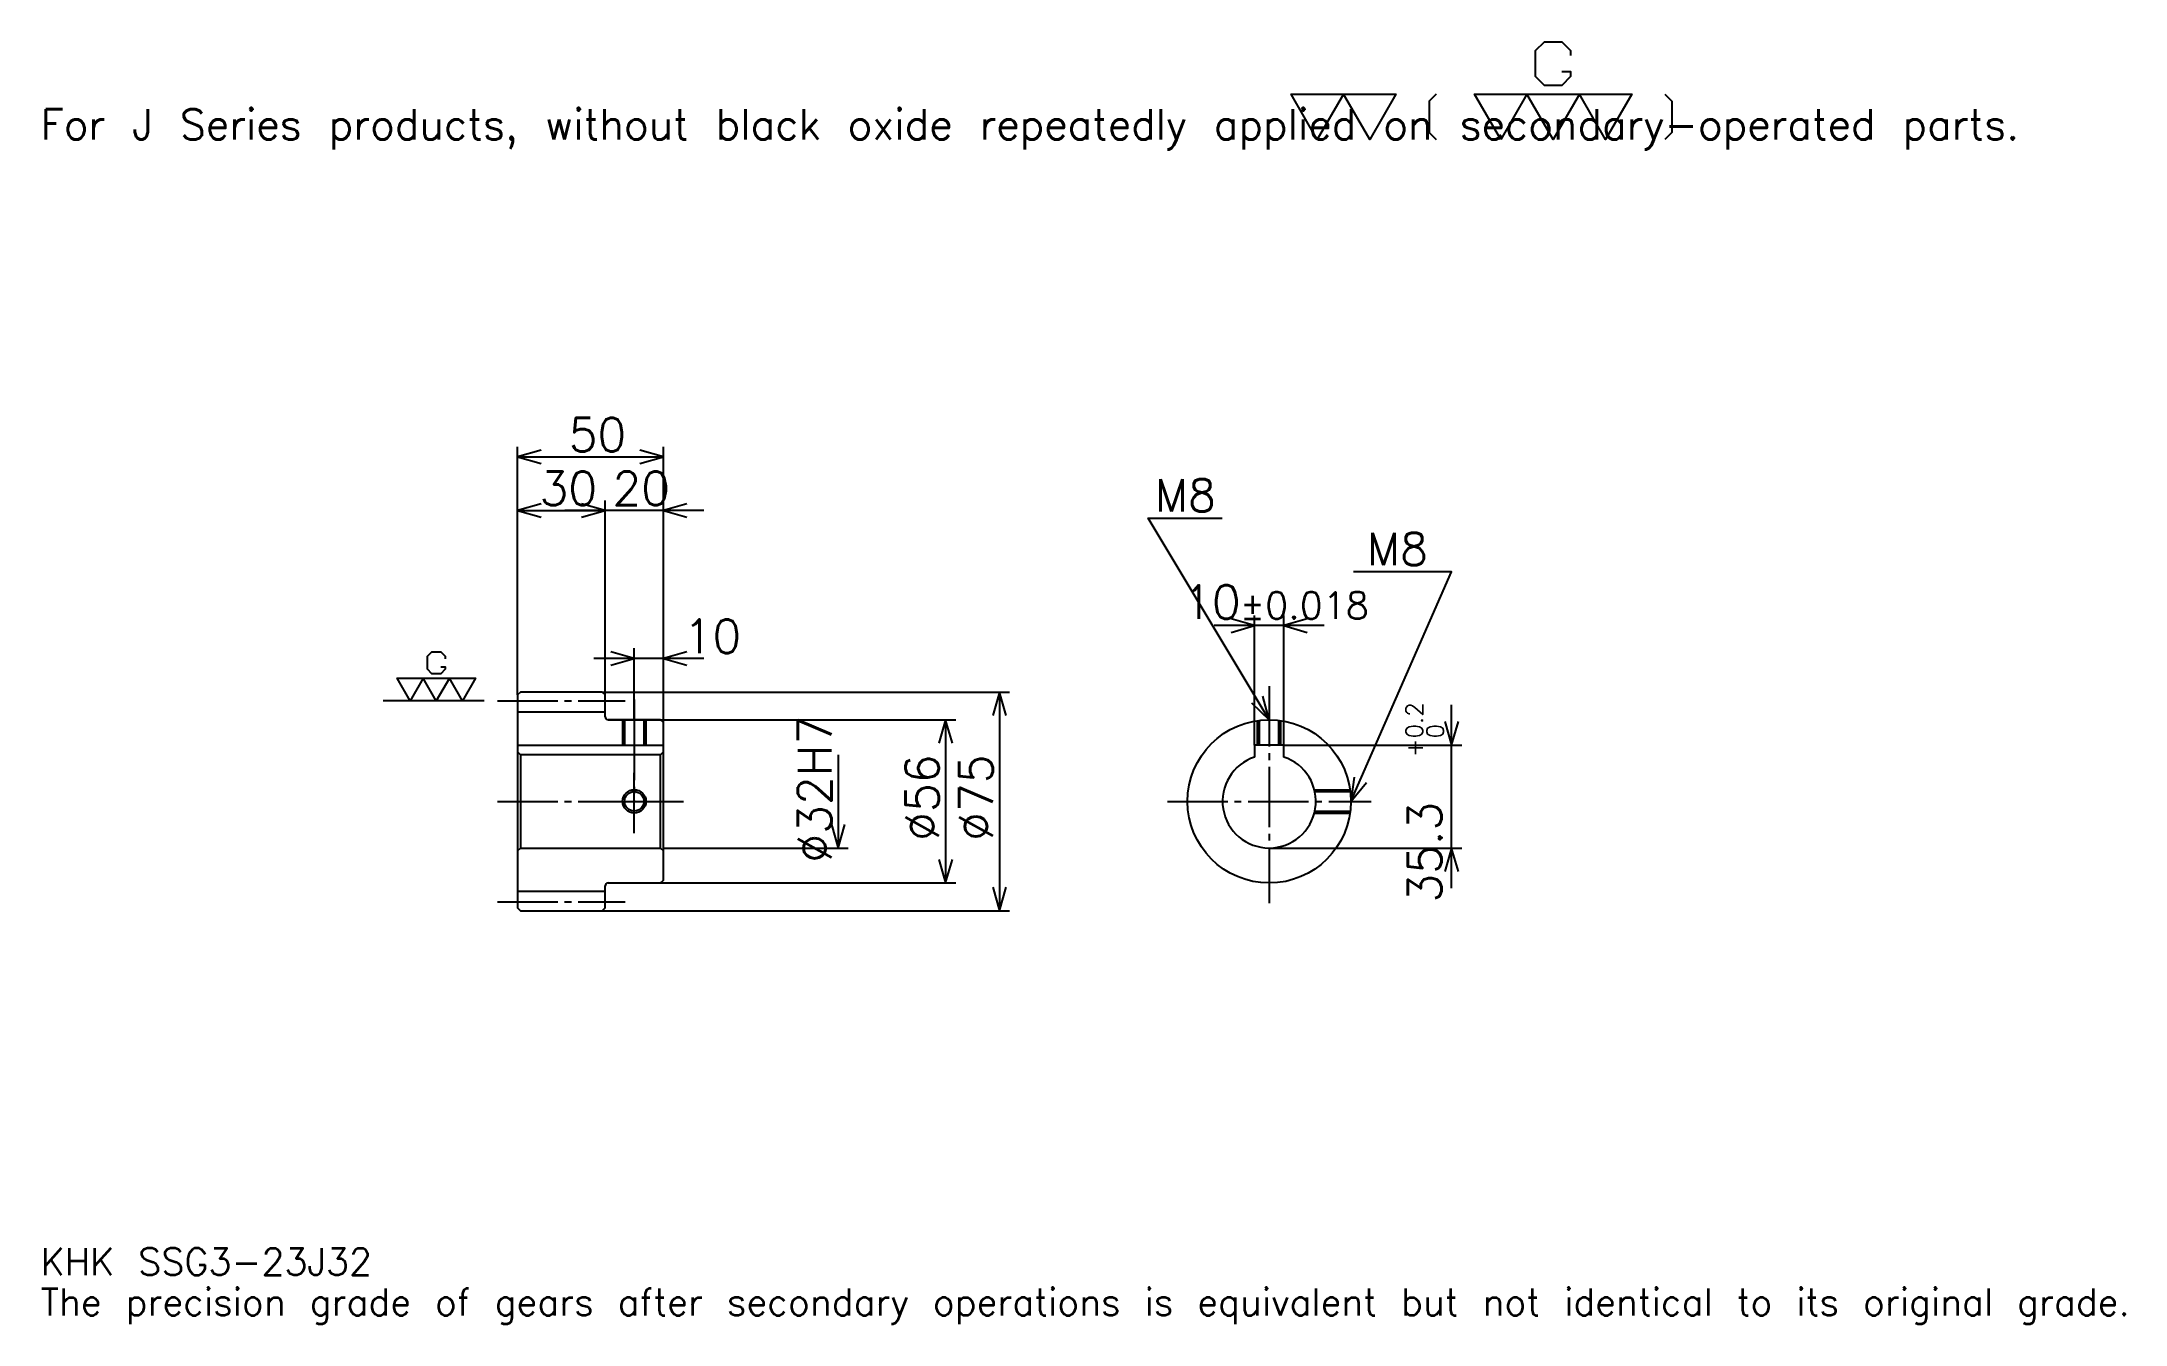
# Model space of a CAD drawing. Extents: x 23 to 738, y 8 to 448.
import ezdxf

# ---------------------------------------------------------------- set-up
doc = ezdxf.new("R2010")
doc.units = 0
doc.linetypes.add('DASHDOT', pattern=[27.652174, 20.73913, -2.304348, 2.304348, -2.304348])
doc.layers.get('0').update_dxf_attribs({"linetype": 'CONTINUOUS'})
doc.layers.add('DASHDOT', color=6, linetype='DASHDOT')
doc.styles.add('KANJI', font='TXT', dxfattribs={"bigfont": 'BIGFONT'})

msp = doc.modelspace()

# ---------------------------------------------------------------- linework, layer by layer
at = {"color": 5}
for p, q in [((186.652191, 225.304352), (186.652191, 309.413055)), ((236.652191, 225.304352), (236.652191, 309.413055)), ((186.652191, 305.956543), (236.652191, 305.956543)), ((186.652191, 287.521729), (216.652191, 287.521729)), ((250.478271, 287.521729), (202.826111, 287.521729)), ((216.652191, 225.304352), (216.652191, 290.978271)), ((439.391327, 207.104355), (439.391327, 251.521744)), ((449.391327, 207.104355), (449.391327, 251.521744)), ((463.217407, 248.065216), (425.565247, 248.065216)), ((250.478271, 236.826096), (212.826111, 236.826096)), ((226.652191, 225.304352), (226.652191, 240.282608)), ((186.652191, 224.304352), (186.652191, 225.304352)), ((215.652191, 225.304352), (236.652191, 225.304352)), ((216.652191, 224.304352), (216.652191, 225.304352)), ((226.652191, 215.804352), (226.652191, 225.304352)), ((226.652191, 215.804352), (226.652191, 225.304352)), ((236.652191, 225.304352), (355.326111, 225.304352)), ((236.652191, 214.804352), (236.652191, 225.304352)), ((351.869568, 225.304352), (351.869568, 150.304352)), ((217.652191, 215.804352), (236.652191, 215.804352)), ((236.652191, 215.804352), (336.891327, 215.804352)), ((333.434814, 215.804352), (333.434814, 159.804352)), ((506.956543, 157.978271), (506.956543, 220.930435)), ((296.565247, 203.804352), (296.565247, 171.804352)), ((449.391327, 207.104355), (510.413055, 207.104355)), ((236.652191, 171.804352), (300.021759, 171.804352)), ((444.391327, 171.804352), (510.413055, 171.804352)), ((217.652191, 159.804352), (236.652191, 159.804352)), ((236.652191, 159.804352), (336.891327, 159.804352)), ((215.652191, 150.304352), (236.652191, 150.304352)), ((236.652191, 150.304352), (355.326111, 150.304352))]:
    msp.add_line(p, q, dxfattribs=at)
at = {"color": 7}
msp.add_line((175.130447, 222.304352), (140.565231, 222.304352), dxfattribs=at)
at = {"color": 4}
for p, q in [((186.652191, 218.554352), (216.652191, 218.554352)), ((186.652191, 207.104355), (236.652191, 207.104355)), ((187.652191, 203.804352), (187.652191, 171.804352)), ((235.652191, 203.804352), (236.652191, 204.804352)), ((235.652191, 171.804352), (236.652191, 170.804352)), ((186.652191, 157.054352), (216.652191, 157.054352))]:
    msp.add_line(p, q, dxfattribs=at)
at = {"color": 7}
for points in [[(544.747803, 438.148712), (547.743469, 438.148712), (547.743469, 436.351318), (544.747803, 433.355652), (538.756531, 433.355652), (535.760864, 436.351318), (535.760864, 445.338287), (538.756531, 448.333923), (544.747803, 448.333923), (547.743469, 445.338287), (547.743469, 443.540894)], [(460.869568, 414.782623), (451.882599, 430.360016), (487.830444, 430.360016), (478.843475, 414.782623), (469.856537, 430.360016), (460.869568, 414.782623)], [(501.610443, 430.360016), (499.213928, 427.963501), (499.213928, 417.179138), (501.610443, 414.782623)], [(523.778259, 414.782623), (514.791321, 430.360016), (568.713074, 430.360016), (559.726074, 414.782623), (550.739136, 430.360016), (541.752197, 414.782623), (532.765198, 430.360016), (523.778259, 414.782623)], [(580.096558, 430.360016), (582.493042, 427.963501), (582.493042, 417.179138), (580.096558, 414.782623)], [(160.26741, 233.987396), (161.765228, 233.987396), (161.765228, 233.088699), (160.26741, 231.590881), (157.271759, 231.590881), (155.773926, 233.088699), (155.773926, 237.582184), (157.271759, 239.080002), (160.26741, 239.080002), (161.765228, 237.582184), (161.765228, 236.683487)], [(149.782623, 222.304352), (145.289154, 230.093048), (172.250015, 230.093048), (167.756546, 222.304352), (163.263062, 230.093048), (158.769592, 222.304352), (154.276108, 230.093048), (149.782623, 222.304352)]]:
    msp.add_lwpolyline(points, dxfattribs=at)
at = {"color": 5}
for points in [[(194.717407, 308.260864), (186.652191, 305.956543), (194.717407, 303.652191)], [(228.586975, 303.652191), (236.652191, 305.956543), (228.586975, 308.260864)], [(194.717407, 289.82608), (186.652191, 287.521729), (194.717407, 285.217407)], [(208.586975, 285.217407), (216.652191, 287.521729), (208.586975, 289.82608)], [(208.586975, 285.217407), (216.652191, 287.521729), (208.586975, 289.82608)], [(244.717407, 289.82608), (236.652191, 287.521729), (244.717407, 285.217407)], [(444.391327, 215.804352), (402.913055, 284.934784), (428.260864, 284.934784)], [(472.391327, 187.804352), (506.956543, 266.5), (473.313049, 266.5)], [(431.326111, 245.76088), (439.391327, 248.065216), (431.326111, 250.369568)], [(457.456543, 250.369568), (449.391327, 248.065216), (457.456543, 245.76088)], [(218.586975, 234.521744), (226.652191, 236.826096), (218.586975, 239.130432)], [(244.717407, 239.130432), (236.652191, 236.826096), (244.717407, 234.521744)], [(354.17395, 217.239136), (351.869568, 225.304352), (349.565247, 217.239136)], [(438.265839, 221.534637), (444.391327, 215.804352), (442.217773, 223.905792)], [(335.739136, 207.739136), (333.434814, 215.804352), (331.130432, 207.739136)], [(504.652191, 215.169571), (506.956543, 207.104355), (509.260895, 215.169571)], [(473.524902, 196.115356), (472.391327, 187.804352), (477.744507, 194.261993)], [(294.260895, 179.869568), (296.565247, 171.804352), (298.869568, 179.869568)], [(509.260895, 163.739136), (506.956543, 171.804352), (504.652191, 163.739136)], [(331.130432, 167.869568), (333.434814, 159.804352), (335.739136, 167.869568)], [(349.565247, 158.369568), (351.869568, 150.304352), (354.17395, 158.369568)]]:
    msp.add_lwpolyline(points, dxfattribs=at)
at = {"color": 4}
for points in [[(216.652191, 216.804352), (216.652191, 224.304352), (215.652191, 225.304352), (187.652191, 225.304352), (186.652191, 224.304352), (186.652191, 170.804352)], [(217.652191, 159.804352), (235.652191, 159.804352), (236.652191, 160.804352), (236.652191, 214.804352), (235.652191, 215.804352), (217.652191, 215.804352)], [(222.652191, 215.804352), (222.652191, 207.104355)], [(223.327194, 215.804352), (223.327194, 207.104355)], [(229.977188, 215.804352), (229.977188, 207.104355)], [(230.652191, 215.804352), (230.652191, 207.104355)], [(440.391327, 207.104355), (440.391327, 215.517166)], [(441.066345, 207.104355), (441.066345, 215.606232)], [(447.716339, 207.104355), (447.716339, 215.606232)], [(448.391327, 207.104355), (448.391327, 215.517166)], [(186.652191, 170.804352), (187.652191, 171.804352), (235.652191, 171.804352), (235.652191, 203.804352), (187.652191, 203.804352), (186.652191, 204.804352)], [(449.391327, 203.003036), (449.391327, 207.104355), (439.391327, 207.104355), (439.391327, 203.003036)], [(459.88327, 191.804352), (472.104126, 191.804352)], [(460.042023, 191.129349), (472.193207, 191.129349)], [(459.88327, 183.804352), (472.104126, 183.804352)], [(460.042023, 184.479355), (472.193207, 184.479355)], [(186.652191, 170.804352), (186.652191, 151.304352), (187.652191, 150.304352), (215.652191, 150.304352), (216.652191, 151.304352), (216.652191, 158.804352)]]:
    msp.add_lwpolyline(points, dxfattribs=at)
for centre, radius in [((444.391327, 187.804352), 28), ((226.652191, 187.804352), 3.325)]:
    msp.add_circle(centre, radius, dxfattribs=at)
at = {"color": 7}
msp.add_circle((226.652191, 187.804352), 4, dxfattribs=at)
at = {"color": 4}
for centre, radius, start, end in [((217.652191, 216.804352), 1, 180, 270), ((444.391327, 187.804352), 16, 108.209957329, 71.790042671), ((217.652191, 158.804352), 1, 90, 180)]:
    msp.add_arc(centre, radius, start, end, dxfattribs=at)
at = {"layer": 'DASHDOT', "color": 7}
for p, q in [((179.739151, 222.304352), (223.565231, 222.304352)), ((444.391327, 227.326096), (444.391327, 152.891312)), ((226.652191, 215.804352), (226.652191, 187.804352)), ((179.739151, 187.804352), (243.565231, 187.804352)), ((409.478271, 187.804352), (479.304352, 187.804352)), ((179.739151, 153.304352), (223.565231, 153.304352))]:
    msp.add_line(p, q, dxfattribs=at)
for points in [[(226.652191, 222.717392), (226.652191, 200.191315)], [(226.652191, 176.891312), (226.652191, 198.717392)], [(215.739151, 187.804352), (237.565231, 187.804352)]]:
    msp.add_lwpolyline(points, dxfattribs=at)

# ---------------------------------------------------------------- texts
at = {"color": 7, "style": 'KANJI'}
for s, height, p in [('For J Series products, without black oxide repeatedly applied on secondary-operated parts.', 10.369565, (23.043478, 414.782623)), ('50', 11.521739, (204.163055, 307.799988)), ('30', 11.521739, (194.163055, 289.365234)), ('20', 11.521739, (219.163055, 289.365234)), ('M8', 11.06087, (405.217407, 287.239136)), ('M8', 11.06087, (477.921753, 268.804352)), ('10', 11.521739, (414.84729, 250.369568)), ('%%p0.018', 9.217391, (434.317627, 250.369568)), ('10', 11.521739, (243.565231, 238.669571)), ('KHK SSG3-23J32', 9.217391, (23.043478, 25.347826)), ('The precision grade of gears after secondary operations is equivalent but not identical to its original grade.', 9.217391, (23.043478, 11.521739))]:
    msp.add_text(s, height=height, dxfattribs=at).set_placement(p)
for s, height, p in [('%%c32H7', 11.521739, (294.260895, 166.777176)), ('0.2', 5.76087, (497.047852, 209.394562)), ('+', 5.76087, (497.047852, 202.942398)), ('0', 5.76087, (504.191315, 209.394562)), ('%%c56', 11.521739, (331.130432, 174.266312)), ('%%c75', 11.521739, (349.565247, 174.266312)), ('35.3', 11.521739, (503.500031, 153.071747))]:
    msp.add_text(s, height=height, rotation=90, dxfattribs=at).set_placement(p)

doc.saveas('drawing.dxf')
